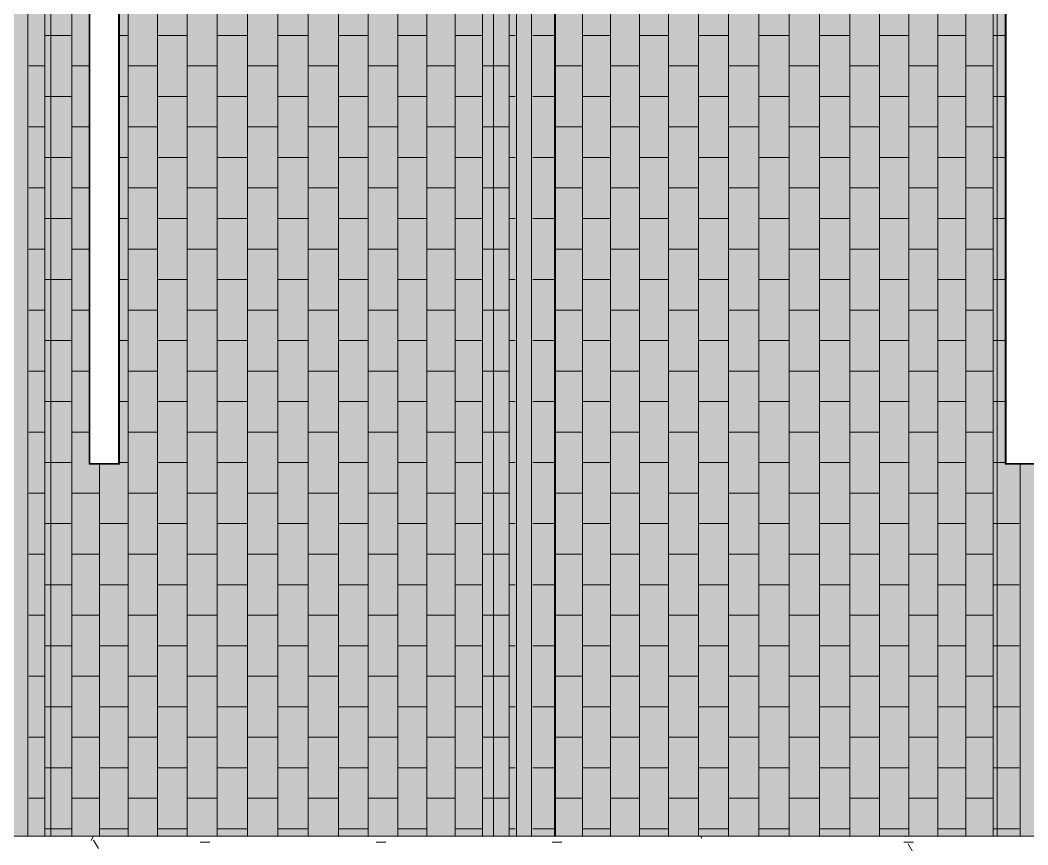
# Model space of a CAD drawing. Header units: inches. Extents: x -956 to 966, y -1111 to 895.
# Drawn here: x -545.8 to -413.8, y 291.5 to 399.6 of the extents above; entities that cross this region are included whole.
import ezdxf

# ---------------------------------------------------------------- set-up
doc = ezdxf.new("R2010")
doc.units = ezdxf.units.IN
doc.header["$MEASUREMENT"] = 0
for name, color, linetype, lineweight in [('A-CLNG', 13, 'Continuous', 13), ('A-CLNG-PATT', 13, 'Continuous', 13), ('E-LITE-EQPM', 33, 'Continuous', 9), ('I-WALL', 2, 'Continuous', 13)]:
    doc.layers.add(name, color=color, linetype=linetype, lineweight=lineweight)
pattern_1 = [(0, (0, 0), (30.72, 7.68), [1.267, -21.773, 1.267, -21.773, -122.88]), (0, (0, 0), (30.72, 7.68), [-46.08, 1.267, -44.813, 1.267, -21.773, -53.76]), (0, (0, 0), (30.72, 7.68), [-115.2, 1.267, -14.093, 1.267, -37.133]), (120, (11.52, 3.84), (-22.011075, 22.7643), [1.267, -21.773, 1.267, -21.773, -122.88]), (120, (11.52, 3.84), (-22.011075, 22.7643), [-46.08, 1.267, -44.813, 1.267, -21.773, -53.76]), (120, (11.52, 3.84), (-22.011075, 22.7643), [-115.2, 1.267, -14.093, 1.267, -37.133]), (240, (15.36, 19.2), (-8.708925, -30.4443), [1.267, -21.773, 1.267, -21.773, -122.88]), (240, (15.36, 19.2), (-8.708925, -30.4443), [-46.08, 1.267, -44.813, 1.267, -21.773, -53.76]), (240, (15.36, 19.2), (-8.708925, -30.4443), [-115.2, 1.267, -14.093, 1.267, -37.133])]

# ---------------------------------------------------------------- blocks, each defined once
blk = doc.blocks.new('FP_1_10-7TH FLOOR TELECOM OVERHEAD ROUTING PLAN')
at = {"layer": 'A-CLNG-PATT', "color": 50}
for p, q in [((-475.71, 506.51), (-475.71, 292.63)), ((-472.15, 506.51), (-472.15, 292.63)), ((-468.47, 506.51), (-468.47, 292.63)), ((-464.71, 506.51), (-464.71, 292.63)), ((-460.87, 506.51), (-460.87, 292.63)), ((-456.96, 506.51), (-456.96, 292.63)), ((-453.02, 506.51), (-453.02, 292.63)), ((-449.05, 506.51), (-449.05, 292.63)), ((-445.07, 506.51), (-445.07, 292.63)), ((-441.1, 506.51), (-441.1, 292.63)), ((-437.15, 506.51), (-437.15, 292.63)), ((-433.24, 506.51), (-433.24, 292.63)), ((-429.39, 506.51), (-429.39, 292.63)), ((-425.62, 506.51), (-425.62, 292.63)), ((-421.93, 506.51), (-421.93, 292.63)), ((-418.35, 506.51), (-418.35, 292.63)), ((-475.82, 397.61), (-478.67, 397.61)), ((-475.71, 397.61), (-475.82, 397.61)), ((-468.47, 397.61), (-472.15, 397.61)), ((-460.87, 397.61), (-464.71, 397.61)), ((-453.02, 397.61), (-456.96, 397.61)), ((-445.07, 397.61), (-449.05, 397.61)), ((-437.15, 397.61), (-441.1, 397.61)), ((-429.39, 397.61), (-433.24, 397.61)), ((-421.93, 397.61), (-425.62, 397.61)), ((-417.82, 397.61), (-418.35, 397.61)), ((-416.8, 397.61), (-417.82, 397.61)), ((-472.15, 393.61), (-475.71, 393.61)), ((-464.71, 393.61), (-468.47, 393.61)), ((-456.96, 393.61), (-460.87, 393.61)), ((-449.05, 393.61), (-453.02, 393.61)), ((-441.1, 393.61), (-445.07, 393.61)), ((-433.24, 393.61), (-437.15, 393.61)), ((-425.62, 393.61), (-429.39, 393.61)), ((-418.35, 393.61), (-421.93, 393.61)), ((-475.82, 389.61), (-478.67, 389.61)), ((-475.71, 389.61), (-475.82, 389.61)), ((-468.47, 389.61), (-472.15, 389.61)), ((-460.87, 389.61), (-464.71, 389.61)), ((-453.02, 389.61), (-456.96, 389.61)), ((-445.07, 389.61), (-449.05, 389.61)), ((-437.15, 389.61), (-441.1, 389.61)), ((-429.39, 389.61), (-433.24, 389.61)), ((-421.93, 389.61), (-425.62, 389.61)), ((-417.82, 389.61), (-418.35, 389.61)), ((-416.8, 389.61), (-417.82, 389.61)), ((-472.15, 385.61), (-475.71, 385.61)), ((-464.71, 385.61), (-468.47, 385.61)), ((-456.96, 385.61), (-460.87, 385.61)), ((-449.05, 385.61), (-453.02, 385.61)), ((-441.1, 385.61), (-445.07, 385.61)), ((-433.24, 385.61), (-437.15, 385.61)), ((-425.62, 385.61), (-429.39, 385.61)), ((-418.35, 385.61), (-421.93, 385.61)), ((-475.82, 381.61), (-478.67, 381.61)), ((-475.71, 381.61), (-475.82, 381.61)), ((-468.47, 381.61), (-472.15, 381.61)), ((-460.87, 381.61), (-464.71, 381.61)), ((-453.02, 381.61), (-456.96, 381.61)), ((-445.07, 381.61), (-449.05, 381.61)), ((-437.15, 381.61), (-441.1, 381.61)), ((-429.39, 381.61), (-433.24, 381.61)), ((-421.93, 381.61), (-425.62, 381.61)), ((-417.82, 381.61), (-418.35, 381.61)), ((-416.8, 381.61), (-417.82, 381.61)), ((-472.15, 377.61), (-475.71, 377.61)), ((-464.71, 377.61), (-468.47, 377.61)), ((-456.96, 377.61), (-460.87, 377.61)), ((-449.05, 377.61), (-453.02, 377.61)), ((-441.1, 377.61), (-445.07, 377.61)), ((-433.24, 377.61), (-437.15, 377.61)), ((-425.62, 377.61), (-429.39, 377.61)), ((-418.35, 377.61), (-421.93, 377.61)), ((-475.82, 373.61), (-478.67, 373.61)), ((-475.71, 373.61), (-475.82, 373.61)), ((-468.47, 373.61), (-472.15, 373.61)), ((-460.87, 373.61), (-464.71, 373.61)), ((-453.02, 373.61), (-456.96, 373.61)), ((-445.07, 373.61), (-449.05, 373.61)), ((-437.15, 373.61), (-441.1, 373.61)), ((-429.39, 373.61), (-433.24, 373.61)), ((-421.93, 373.61), (-425.62, 373.61)), ((-417.82, 373.61), (-418.35, 373.61)), ((-416.8, 373.61), (-417.82, 373.61)), ((-472.15, 369.61), (-475.71, 369.61)), ((-464.71, 369.61), (-468.47, 369.61)), ((-456.96, 369.61), (-460.87, 369.61)), ((-449.05, 369.61), (-453.02, 369.61)), ((-441.1, 369.61), (-445.07, 369.61)), ((-433.24, 369.61), (-437.15, 369.61)), ((-425.62, 369.61), (-429.39, 369.61)), ((-418.35, 369.61), (-421.93, 369.61)), ((-475.82, 365.61), (-478.67, 365.61)), ((-475.71, 365.61), (-475.82, 365.61)), ((-468.47, 365.61), (-472.15, 365.61)), ((-460.87, 365.61), (-464.71, 365.61)), ((-453.02, 365.61), (-456.96, 365.61)), ((-445.07, 365.61), (-449.05, 365.61)), ((-437.15, 365.61), (-441.1, 365.61)), ((-429.39, 365.61), (-433.24, 365.61)), ((-421.93, 365.61), (-425.62, 365.61)), ((-417.82, 365.61), (-418.35, 365.61)), ((-416.8, 365.61), (-417.82, 365.61)), ((-472.15, 361.61), (-475.71, 361.61)), ((-464.71, 361.61), (-468.47, 361.61)), ((-456.96, 361.61), (-460.87, 361.61)), ((-449.05, 361.61), (-453.02, 361.61)), ((-441.1, 361.61), (-445.07, 361.61)), ((-433.24, 361.61), (-437.15, 361.61)), ((-425.62, 361.61), (-429.39, 361.61)), ((-418.35, 361.61), (-421.93, 361.61)), ((-475.82, 357.61), (-478.67, 357.61)), ((-475.71, 357.61), (-475.82, 357.61)), ((-468.47, 357.61), (-472.15, 357.61)), ((-460.87, 357.61), (-464.71, 357.61)), ((-453.02, 357.61), (-456.96, 357.61)), ((-445.07, 357.61), (-449.05, 357.61)), ((-437.15, 357.61), (-441.1, 357.61)), ((-429.39, 357.61), (-433.24, 357.61)), ((-421.93, 357.61), (-425.62, 357.61)), ((-417.82, 357.61), (-418.35, 357.61)), ((-416.8, 357.61), (-417.82, 357.61)), ((-472.15, 353.61), (-475.71, 353.61)), ((-464.71, 353.61), (-468.47, 353.61)), ((-456.96, 353.61), (-460.87, 353.61)), ((-449.05, 353.61), (-453.02, 353.61)), ((-441.1, 353.61), (-445.07, 353.61)), ((-433.24, 353.61), (-437.15, 353.61)), ((-425.62, 353.61), (-429.39, 353.61)), ((-418.35, 353.61), (-421.93, 353.61)), ((-475.82, 349.61), (-478.67, 349.61)), ((-475.71, 349.61), (-475.82, 349.61)), ((-468.47, 349.61), (-472.15, 349.61)), ((-460.87, 349.61), (-464.71, 349.61)), ((-453.02, 349.61), (-456.96, 349.61)), ((-445.07, 349.61), (-449.05, 349.61)), ((-437.15, 349.61), (-441.1, 349.61)), ((-429.39, 349.61), (-433.24, 349.61)), ((-421.93, 349.61), (-425.62, 349.61)), ((-417.82, 349.61), (-418.35, 349.61)), ((-416.8, 349.61), (-417.82, 349.61)), ((-472.15, 345.61), (-475.71, 345.61)), ((-464.71, 345.61), (-468.47, 345.61)), ((-456.96, 345.61), (-460.87, 345.61)), ((-449.05, 345.61), (-453.02, 345.61)), ((-441.1, 345.61), (-445.07, 345.61)), ((-433.24, 345.61), (-437.15, 345.61)), ((-425.62, 345.61), (-429.39, 345.61)), ((-418.35, 345.61), (-421.93, 345.61)), ((-475.82, 341.61), (-478.67, 341.61)), ((-475.71, 341.61), (-475.82, 341.61)), ((-468.47, 341.61), (-472.15, 341.61)), ((-460.87, 341.61), (-464.71, 341.61)), ((-453.02, 341.61), (-456.96, 341.61)), ((-445.07, 341.61), (-449.05, 341.61)), ((-437.15, 341.61), (-441.1, 341.61)), ((-429.39, 341.61), (-433.24, 341.61)), ((-421.93, 341.61), (-425.62, 341.61)), ((-417.82, 341.61), (-418.35, 341.61)), ((-416.8, 341.61), (-417.82, 341.61)), ((-472.15, 337.61), (-475.71, 337.61)), ((-464.71, 337.61), (-468.47, 337.61)), ((-456.96, 337.61), (-460.87, 337.61)), ((-449.05, 337.61), (-453.02, 337.61)), ((-441.1, 337.61), (-445.07, 337.61)), ((-433.24, 337.61), (-437.15, 337.61)), ((-425.62, 337.61), (-429.39, 337.61)), ((-418.35, 337.61), (-421.93, 337.61)), ((-475.82, 333.61), (-478.67, 333.61)), ((-475.71, 333.61), (-475.82, 333.61)), ((-468.47, 333.61), (-472.15, 333.61)), ((-460.87, 333.61), (-464.71, 333.61)), ((-453.02, 333.61), (-456.96, 333.61)), ((-445.07, 333.61), (-449.05, 333.61)), ((-437.15, 333.61), (-441.1, 333.61)), ((-429.39, 333.61), (-433.24, 333.61)), ((-421.93, 333.61), (-425.62, 333.61)), ((-417.82, 333.61), (-418.35, 333.61)), ((-414.97, 333.61), (-417.82, 333.61)), ((-472.15, 329.61), (-475.71, 329.61)), ((-464.71, 329.61), (-468.47, 329.61)), ((-456.96, 329.61), (-460.87, 329.61)), ((-449.05, 329.61), (-453.02, 329.61)), ((-441.1, 329.61), (-445.07, 329.61)), ((-433.24, 329.61), (-437.15, 329.61)), ((-425.62, 329.61), (-429.39, 329.61)), ((-418.35, 329.61), (-421.93, 329.61)), ((-475.82, 325.61), (-478.67, 325.61)), ((-475.71, 325.61), (-475.82, 325.61)), ((-468.47, 325.61), (-472.15, 325.61)), ((-460.87, 325.61), (-464.71, 325.61)), ((-453.02, 325.61), (-456.96, 325.61)), ((-445.07, 325.61), (-449.05, 325.61)), ((-437.15, 325.61), (-441.1, 325.61)), ((-429.39, 325.61), (-433.24, 325.61)), ((-421.93, 325.61), (-425.62, 325.61)), ((-417.82, 325.61), (-418.35, 325.61)), ((-414.97, 325.61), (-417.82, 325.61)), ((-472.15, 321.61), (-475.71, 321.61)), ((-464.71, 321.61), (-468.47, 321.61)), ((-456.96, 321.61), (-460.87, 321.61)), ((-449.05, 321.61), (-453.02, 321.61)), ((-441.1, 321.61), (-445.07, 321.61)), ((-433.24, 321.61), (-437.15, 321.61)), ((-425.62, 321.61), (-429.39, 321.61)), ((-418.35, 321.61), (-421.93, 321.61)), ((-475.82, 317.61), (-478.67, 317.61)), ((-475.71, 317.61), (-475.82, 317.61)), ((-468.47, 317.61), (-472.15, 317.61)), ((-460.87, 317.61), (-464.71, 317.61)), ((-453.02, 317.61), (-456.96, 317.61)), ((-445.07, 317.61), (-449.05, 317.61)), ((-437.15, 317.61), (-441.1, 317.61)), ((-429.39, 317.61), (-433.24, 317.61)), ((-421.93, 317.61), (-425.62, 317.61)), ((-417.82, 317.61), (-418.35, 317.61)), ((-414.97, 317.61), (-417.82, 317.61)), ((-472.15, 313.61), (-475.71, 313.61)), ((-464.71, 313.61), (-468.47, 313.61)), ((-456.96, 313.61), (-460.87, 313.61)), ((-449.05, 313.61), (-453.02, 313.61)), ((-441.1, 313.61), (-445.07, 313.61)), ((-433.24, 313.61), (-437.15, 313.61)), ((-425.62, 313.61), (-429.39, 313.61)), ((-418.35, 313.61), (-421.93, 313.61)), ((-475.82, 309.61), (-478.67, 309.61)), ((-475.71, 309.61), (-475.82, 309.61)), ((-468.47, 309.61), (-472.15, 309.61)), ((-460.87, 309.61), (-464.71, 309.61)), ((-453.02, 309.61), (-456.96, 309.61)), ((-445.07, 309.61), (-449.05, 309.61)), ((-437.15, 309.61), (-441.1, 309.61)), ((-429.39, 309.61), (-433.24, 309.61)), ((-421.93, 309.61), (-425.62, 309.61)), ((-417.82, 309.61), (-418.35, 309.61)), ((-414.97, 309.61), (-417.82, 309.61)), ((-472.15, 305.61), (-475.71, 305.61)), ((-464.71, 305.61), (-468.47, 305.61)), ((-456.96, 305.61), (-460.87, 305.61)), ((-449.05, 305.61), (-453.02, 305.61)), ((-441.1, 305.61), (-445.07, 305.61)), ((-433.24, 305.61), (-437.15, 305.61)), ((-425.62, 305.61), (-429.39, 305.61)), ((-418.35, 305.61), (-421.93, 305.61)), ((-475.82, 301.61), (-478.67, 301.61)), ((-475.71, 301.61), (-475.82, 301.61)), ((-468.47, 301.61), (-472.15, 301.61)), ((-460.87, 301.61), (-464.71, 301.61)), ((-453.02, 301.61), (-456.96, 301.61)), ((-445.07, 301.61), (-449.05, 301.61)), ((-437.15, 301.61), (-441.1, 301.61)), ((-429.39, 301.61), (-433.24, 301.61)), ((-421.93, 301.61), (-425.62, 301.61)), ((-417.82, 301.61), (-418.35, 301.61)), ((-414.97, 301.61), (-417.82, 301.61)), ((-472.15, 297.61), (-475.71, 297.61)), ((-464.71, 297.61), (-468.47, 297.61)), ((-456.96, 297.61), (-460.87, 297.61)), ((-449.05, 297.61), (-453.02, 297.61)), ((-441.1, 297.61), (-445.07, 297.61)), ((-433.24, 297.61), (-437.15, 297.61)), ((-425.62, 297.61), (-429.39, 297.61)), ((-418.35, 297.61), (-421.93, 297.61)), ((-475.82, 293.61), (-478.67, 293.61)), ((-475.71, 293.61), (-475.82, 293.61)), ((-468.47, 293.61), (-472.15, 293.61)), ((-460.87, 293.61), (-464.71, 293.61)), ((-453.02, 293.61), (-456.96, 293.61)), ((-445.07, 293.61), (-449.05, 293.61)), ((-437.15, 293.61), (-441.1, 293.61)), ((-429.39, 293.61), (-433.24, 293.61)), ((-421.93, 293.61), (-425.62, 293.61)), ((-417.82, 293.61), (-418.35, 293.61)), ((-414.97, 293.61), (-417.82, 293.61))]:
    blk.add_line(p, q, dxfattribs=at)
blk = doc.blocks.new('FP_1_11-7TH FLOOR TELECOM OVERHEAD ROUTING PLAN')
at = {"layer": 'A-CLNG-PATT', "color": 50}
for p, q in [((-542.59, 506.51), (-542.59, 292.63)), ((-539.06, 506.51), (-539.06, 292.63)), ((-531.66, 506.51), (-531.66, 292.63)), ((-527.84, 506.51), (-527.84, 292.63)), ((-523.95, 506.51), (-523.95, 292.63)), ((-520.02, 506.51), (-520.02, 292.63)), ((-516.05, 506.51), (-516.05, 292.63)), ((-512.07, 506.51), (-512.07, 292.63)), ((-508.09, 506.51), (-508.09, 292.63)), ((-504.14, 506.51), (-504.14, 292.63)), ((-500.22, 506.51), (-500.22, 292.63)), ((-496.35, 506.51), (-496.35, 292.63)), ((-492.56, 506.51), (-492.56, 292.63)), ((-488.85, 506.51), (-488.85, 292.63)), ((-485.24, 506.51), (-485.24, 292.63)), ((-481.75, 506.51), (-481.75, 292.63)), ((-541.82, 397.61), (-542.59, 397.61)), ((-539.06, 397.61), (-541.82, 397.61)), ((-531.66, 397.61), (-532.8, 397.61)), ((-523.95, 397.61), (-527.84, 397.61)), ((-516.05, 397.61), (-520.02, 397.61)), ((-508.09, 397.61), (-512.07, 397.61)), ((-500.22, 397.61), (-504.14, 397.61)), ((-492.56, 397.61), (-496.35, 397.61)), ((-485.24, 397.61), (-488.85, 397.61)), ((-480.97, 397.61), (-481.75, 397.61)), ((-542.59, 393.61), (-544.67, 393.61)), ((-536.8, 393.61), (-539.06, 393.61)), ((-527.84, 393.61), (-531.66, 393.61)), ((-520.02, 393.61), (-523.95, 393.61)), ((-512.07, 393.61), (-516.05, 393.61)), ((-504.14, 393.61), (-508.09, 393.61)), ((-496.35, 393.61), (-500.22, 393.61)), ((-488.85, 393.61), (-492.56, 393.61)), ((-483.82, 393.61), (-485.24, 393.61)), ((-481.75, 393.61), (-483.82, 393.61)), ((-541.82, 389.61), (-542.59, 389.61)), ((-539.06, 389.61), (-541.82, 389.61)), ((-531.66, 389.61), (-532.8, 389.61)), ((-523.95, 389.61), (-527.84, 389.61)), ((-516.05, 389.61), (-520.02, 389.61)), ((-508.09, 389.61), (-512.07, 389.61)), ((-500.22, 389.61), (-504.14, 389.61)), ((-492.56, 389.61), (-496.35, 389.61)), ((-485.24, 389.61), (-488.85, 389.61)), ((-480.97, 389.61), (-481.75, 389.61)), ((-542.59, 385.61), (-544.67, 385.61)), ((-536.8, 385.61), (-539.06, 385.61)), ((-527.84, 385.61), (-531.66, 385.61)), ((-520.02, 385.61), (-523.95, 385.61)), ((-512.07, 385.61), (-516.05, 385.61)), ((-504.14, 385.61), (-508.09, 385.61)), ((-496.35, 385.61), (-500.22, 385.61)), ((-488.85, 385.61), (-492.56, 385.61)), ((-483.82, 385.61), (-485.24, 385.61)), ((-481.75, 385.61), (-483.82, 385.61)), ((-541.82, 381.61), (-542.59, 381.61)), ((-539.06, 381.61), (-541.82, 381.61)), ((-531.66, 381.61), (-532.8, 381.61)), ((-523.95, 381.61), (-527.84, 381.61)), ((-516.05, 381.61), (-520.02, 381.61)), ((-508.09, 381.61), (-512.07, 381.61)), ((-500.22, 381.61), (-504.14, 381.61)), ((-492.56, 381.61), (-496.35, 381.61)), ((-485.24, 381.61), (-488.85, 381.61)), ((-480.97, 381.61), (-481.75, 381.61)), ((-542.59, 377.61), (-544.67, 377.61)), ((-536.8, 377.61), (-539.06, 377.61)), ((-527.84, 377.61), (-531.66, 377.61)), ((-520.02, 377.61), (-523.95, 377.61)), ((-512.07, 377.61), (-516.05, 377.61)), ((-504.14, 377.61), (-508.09, 377.61)), ((-496.35, 377.61), (-500.22, 377.61)), ((-488.85, 377.61), (-492.56, 377.61)), ((-483.82, 377.61), (-485.24, 377.61)), ((-481.75, 377.61), (-483.82, 377.61)), ((-541.82, 373.61), (-542.59, 373.61)), ((-539.06, 373.61), (-541.82, 373.61)), ((-531.66, 373.61), (-532.8, 373.61)), ((-523.95, 373.61), (-527.84, 373.61)), ((-516.05, 373.61), (-520.02, 373.61)), ((-508.09, 373.61), (-512.07, 373.61)), ((-500.22, 373.61), (-504.14, 373.61)), ((-492.56, 373.61), (-496.35, 373.61)), ((-485.24, 373.61), (-488.85, 373.61)), ((-480.97, 373.61), (-481.75, 373.61)), ((-542.59, 369.61), (-544.67, 369.61)), ((-536.8, 369.61), (-539.06, 369.61)), ((-527.84, 369.61), (-531.66, 369.61)), ((-520.02, 369.61), (-523.95, 369.61)), ((-512.07, 369.61), (-516.05, 369.61)), ((-504.14, 369.61), (-508.09, 369.61)), ((-496.35, 369.61), (-500.22, 369.61)), ((-488.85, 369.61), (-492.56, 369.61)), ((-483.82, 369.61), (-485.24, 369.61)), ((-481.75, 369.61), (-483.82, 369.61)), ((-541.82, 365.61), (-542.59, 365.61)), ((-539.06, 365.61), (-541.82, 365.61)), ((-531.66, 365.61), (-532.8, 365.61)), ((-523.95, 365.61), (-527.84, 365.61)), ((-516.05, 365.61), (-520.02, 365.61)), ((-508.09, 365.61), (-512.07, 365.61)), ((-500.22, 365.61), (-504.14, 365.61)), ((-492.56, 365.61), (-496.35, 365.61)), ((-485.24, 365.61), (-488.85, 365.61)), ((-480.97, 365.61), (-481.75, 365.61)), ((-542.59, 361.61), (-544.67, 361.61)), ((-536.8, 361.61), (-539.06, 361.61)), ((-527.84, 361.61), (-531.66, 361.61)), ((-520.02, 361.61), (-523.95, 361.61)), ((-512.07, 361.61), (-516.05, 361.61)), ((-504.14, 361.61), (-508.09, 361.61)), ((-496.35, 361.61), (-500.22, 361.61)), ((-488.85, 361.61), (-492.56, 361.61)), ((-483.82, 361.61), (-485.24, 361.61)), ((-481.75, 361.61), (-483.82, 361.61)), ((-541.82, 357.61), (-542.59, 357.61)), ((-539.06, 357.61), (-541.82, 357.61)), ((-531.66, 357.61), (-532.8, 357.61)), ((-523.95, 357.61), (-527.84, 357.61)), ((-516.05, 357.61), (-520.02, 357.61)), ((-508.09, 357.61), (-512.07, 357.61)), ((-500.22, 357.61), (-504.14, 357.61)), ((-492.56, 357.61), (-496.35, 357.61)), ((-485.24, 357.61), (-488.85, 357.61)), ((-480.97, 357.61), (-481.75, 357.61)), ((-542.59, 353.61), (-544.67, 353.61)), ((-536.8, 353.61), (-539.06, 353.61)), ((-527.84, 353.61), (-531.66, 353.61)), ((-520.02, 353.61), (-523.95, 353.61)), ((-512.07, 353.61), (-516.05, 353.61)), ((-504.14, 353.61), (-508.09, 353.61)), ((-496.35, 353.61), (-500.22, 353.61)), ((-488.85, 353.61), (-492.56, 353.61)), ((-483.82, 353.61), (-485.24, 353.61)), ((-481.75, 353.61), (-483.82, 353.61)), ((-541.82, 349.61), (-542.59, 349.61)), ((-539.06, 349.61), (-541.82, 349.61)), ((-531.66, 349.61), (-532.8, 349.61)), ((-523.95, 349.61), (-527.84, 349.61)), ((-516.05, 349.61), (-520.02, 349.61)), ((-508.09, 349.61), (-512.07, 349.61)), ((-500.22, 349.61), (-504.14, 349.61)), ((-492.56, 349.61), (-496.35, 349.61)), ((-485.24, 349.61), (-488.85, 349.61)), ((-480.97, 349.61), (-481.75, 349.61)), ((-542.59, 345.61), (-544.67, 345.61)), ((-536.8, 345.61), (-539.06, 345.61)), ((-527.84, 345.61), (-531.66, 345.61)), ((-520.02, 345.61), (-523.95, 345.61)), ((-512.07, 345.61), (-516.05, 345.61)), ((-504.14, 345.61), (-508.09, 345.61)), ((-496.35, 345.61), (-500.22, 345.61)), ((-488.85, 345.61), (-492.56, 345.61)), ((-483.82, 345.61), (-485.24, 345.61)), ((-481.75, 345.61), (-483.82, 345.61)), ((-541.82, 341.61), (-542.59, 341.61)), ((-539.06, 341.61), (-541.82, 341.61)), ((-535.41, 341.39), (-535.41, 292.63)), ((-531.66, 341.61), (-532.8, 341.61)), ((-523.95, 341.61), (-527.84, 341.61)), ((-516.05, 341.61), (-520.02, 341.61)), ((-508.09, 341.61), (-512.07, 341.61)), ((-500.22, 341.61), (-504.14, 341.61)), ((-492.56, 341.61), (-496.35, 341.61)), ((-485.24, 341.61), (-488.85, 341.61)), ((-480.97, 341.61), (-481.75, 341.61)), ((-542.59, 337.61), (-544.67, 337.61)), ((-535.41, 337.61), (-539.06, 337.61)), ((-527.84, 337.61), (-531.66, 337.61)), ((-520.02, 337.61), (-523.95, 337.61)), ((-512.07, 337.61), (-516.05, 337.61)), ((-504.14, 337.61), (-508.09, 337.61)), ((-496.35, 337.61), (-500.22, 337.61)), ((-488.85, 337.61), (-492.56, 337.61)), ((-483.82, 337.61), (-485.24, 337.61)), ((-481.75, 337.61), (-483.82, 337.61)), ((-541.82, 333.61), (-542.59, 333.61)), ((-539.06, 333.61), (-541.82, 333.61)), ((-531.66, 333.61), (-535.41, 333.61)), ((-523.95, 333.61), (-527.84, 333.61)), ((-516.05, 333.61), (-520.02, 333.61)), ((-508.09, 333.61), (-512.07, 333.61)), ((-500.22, 333.61), (-504.14, 333.61)), ((-492.56, 333.61), (-496.35, 333.61)), ((-485.24, 333.61), (-488.85, 333.61)), ((-480.97, 333.61), (-481.75, 333.61)), ((-542.59, 329.61), (-544.67, 329.61)), ((-535.41, 329.61), (-539.06, 329.61)), ((-527.84, 329.61), (-531.66, 329.61)), ((-520.02, 329.61), (-523.95, 329.61)), ((-512.07, 329.61), (-516.05, 329.61)), ((-504.14, 329.61), (-508.09, 329.61)), ((-496.35, 329.61), (-500.22, 329.61)), ((-488.85, 329.61), (-492.56, 329.61)), ((-483.82, 329.61), (-485.24, 329.61)), ((-481.75, 329.61), (-483.82, 329.61)), ((-541.82, 325.61), (-542.59, 325.61)), ((-539.06, 325.61), (-541.82, 325.61)), ((-531.66, 325.61), (-535.41, 325.61)), ((-523.95, 325.61), (-527.84, 325.61)), ((-516.05, 325.61), (-520.02, 325.61)), ((-508.09, 325.61), (-512.07, 325.61)), ((-500.22, 325.61), (-504.14, 325.61)), ((-492.56, 325.61), (-496.35, 325.61)), ((-485.24, 325.61), (-488.85, 325.61)), ((-480.97, 325.61), (-481.75, 325.61)), ((-542.59, 321.61), (-544.67, 321.61)), ((-535.41, 321.61), (-539.06, 321.61)), ((-527.84, 321.61), (-531.66, 321.61)), ((-520.02, 321.61), (-523.95, 321.61)), ((-512.07, 321.61), (-516.05, 321.61)), ((-504.14, 321.61), (-508.09, 321.61)), ((-496.35, 321.61), (-500.22, 321.61)), ((-488.85, 321.61), (-492.56, 321.61)), ((-483.82, 321.61), (-485.24, 321.61)), ((-481.75, 321.61), (-483.82, 321.61)), ((-541.82, 317.61), (-542.59, 317.61)), ((-539.06, 317.61), (-541.82, 317.61)), ((-531.66, 317.61), (-535.41, 317.61)), ((-523.95, 317.61), (-527.84, 317.61)), ((-516.05, 317.61), (-520.02, 317.61)), ((-508.09, 317.61), (-512.07, 317.61)), ((-500.22, 317.61), (-504.14, 317.61)), ((-492.56, 317.61), (-496.35, 317.61)), ((-485.24, 317.61), (-488.85, 317.61)), ((-480.97, 317.61), (-481.75, 317.61)), ((-542.59, 313.61), (-544.67, 313.61)), ((-535.41, 313.61), (-539.06, 313.61)), ((-527.84, 313.61), (-531.66, 313.61)), ((-520.02, 313.61), (-523.95, 313.61)), ((-512.07, 313.61), (-516.05, 313.61)), ((-504.14, 313.61), (-508.09, 313.61)), ((-496.35, 313.61), (-500.22, 313.61)), ((-488.85, 313.61), (-492.56, 313.61)), ((-483.82, 313.61), (-485.24, 313.61)), ((-481.75, 313.61), (-483.82, 313.61)), ((-541.82, 309.61), (-542.59, 309.61)), ((-539.06, 309.61), (-541.82, 309.61)), ((-531.66, 309.61), (-535.41, 309.61)), ((-523.95, 309.61), (-527.84, 309.61)), ((-516.05, 309.61), (-520.02, 309.61)), ((-508.09, 309.61), (-512.07, 309.61)), ((-500.22, 309.61), (-504.14, 309.61)), ((-492.56, 309.61), (-496.35, 309.61)), ((-485.24, 309.61), (-488.85, 309.61)), ((-480.97, 309.61), (-481.75, 309.61)), ((-542.59, 305.61), (-544.67, 305.61)), ((-535.41, 305.61), (-539.06, 305.61)), ((-527.84, 305.61), (-531.66, 305.61)), ((-520.02, 305.61), (-523.95, 305.61)), ((-512.07, 305.61), (-516.05, 305.61)), ((-504.14, 305.61), (-508.09, 305.61)), ((-496.35, 305.61), (-500.22, 305.61)), ((-488.85, 305.61), (-492.56, 305.61)), ((-483.82, 305.61), (-485.24, 305.61)), ((-481.75, 305.61), (-483.82, 305.61)), ((-541.82, 301.61), (-542.59, 301.61)), ((-539.06, 301.61), (-541.82, 301.61)), ((-531.66, 301.61), (-535.41, 301.61)), ((-523.95, 301.61), (-527.84, 301.61)), ((-516.05, 301.61), (-520.02, 301.61)), ((-508.09, 301.61), (-512.07, 301.61)), ((-500.22, 301.61), (-504.14, 301.61)), ((-492.56, 301.61), (-496.35, 301.61)), ((-485.24, 301.61), (-488.85, 301.61)), ((-480.97, 301.61), (-481.75, 301.61)), ((-542.59, 297.61), (-544.67, 297.61)), ((-535.41, 297.61), (-539.06, 297.61)), ((-527.84, 297.61), (-531.66, 297.61)), ((-520.02, 297.61), (-523.95, 297.61)), ((-512.07, 297.61), (-516.05, 297.61)), ((-504.14, 297.61), (-508.09, 297.61)), ((-496.35, 297.61), (-500.22, 297.61)), ((-488.85, 297.61), (-492.56, 297.61)), ((-483.82, 297.61), (-485.24, 297.61)), ((-481.75, 297.61), (-483.82, 297.61)), ((-541.82, 293.61), (-542.59, 293.61)), ((-539.06, 293.61), (-541.82, 293.61)), ((-531.66, 293.61), (-535.41, 293.61)), ((-523.95, 293.61), (-527.84, 293.61)), ((-516.05, 293.61), (-520.02, 293.61)), ((-508.09, 293.61), (-512.07, 293.61)), ((-500.22, 293.61), (-504.14, 293.61)), ((-492.56, 293.61), (-496.35, 293.61)), ((-485.24, 293.61), (-488.85, 293.61)), ((-480.97, 293.61), (-481.75, 293.61))]:
    blk.add_line(p, q, dxfattribs=at)
blk = doc.blocks.new('7th Floor Vault - 7th Floor Vault-2429340-7TH FLOOR TELECOM OVERHEAD ROUTING PLAN')
at = {"layer": 'A-CLNG', "color": 10, "lineweight": 9}
for p, q in [((-544.82, 292.63), (-544.82, 506.51)), ((-541.82, 292.63), (-541.82, 506.51)), ((-541.82, 292.63), (-541.82, 506.51)), ((-483.82, 292.63), (-483.82, 506.51)), ((-483.82, 292.63), (-483.82, 506.51)), ((-480.82, 292.63), (-480.82, 506.51)), ((-478.82, 292.63), (-478.82, 506.51)), ((-475.82, 292.63), (-475.82, 506.51)), ((-475.82, 292.63), (-475.82, 506.51)), ((-417.82, 292.63), (-417.82, 506.51)), ((-417.82, 292.63), (-417.82, 506.51)), ((-414.82, 292.63), (-414.82, 341.39))]:
    blk.add_line(p, q, dxfattribs=at)
for name in ['FP_1_11-7TH FLOOR TELECOM OVERHEAD ROUTING PLAN', 'FP_1_10-7TH FLOOR TELECOM OVERHEAD ROUTING PLAN']:
    blk.add_blockref(name, (0, 0), dxfattribs=at)
blk = doc.blocks.new('Lighting - Pendant-Finelite-HP4-D - HP-4 D-8_-SO-3000K-120-FA-SC-3361575-7TH FLOOR TELECOM OVERHEAD ROUTING PLAN')
at = {"layer": 'E-LITE-EQPM', "color": 9}
for p, q in [((48, 2), (-48, 2)), ((-48, 2), (-48, -2)), ((47.875, 1.875), (-47.875, 1.875)), ((-47.875, 1.875), (-47.875, -1.875)), ((-47.875, 1.875), (47.875, 1.875)), ((-47.875, -1.875), (-47.875, 1.875)), ((47.875, -1.875), (47.875, 1.875)), ((47.875, 1.875), (47.875, -1.875)), ((48, -2), (48, 2)), ((-48, -2), (48, -2)), ((-47.875, -1.875), (47.875, -1.875)), ((47.875, -1.875), (-47.875, -1.875))]:
    blk.add_line(p, q, dxfattribs=at)

msp = doc.modelspace()

# ---------------------------------------------------------------- hatches: boundary and pattern name
at = {"layer": 'A-CLNG-PATT'}
h = msp.add_hatch(dxfattribs=at)
h.set_pattern_fill('FP1_12', color=253, style=0, pattern_type=2)
h.set_pattern_definition(pattern_1)
h.paths.add_polyline_path([(-294.34, -537.62), (-227.98, -537.62), (-227.98, -527.62), (-219.98, -527.62), (-219.98, -509.12), (-210.98, -509.12), (-210.98, -364.18), (-211.98, -364.18), (-211.98, -243.37), (-299.98, -243.37), (-299.98, -537.62)], flags=0)
h.paths.add_polyline_path([(-606.23, -537.62), (-602.07, -537.62), (-602.07, -532.87), (-606.23, -532.87), (-606.23, -535.37)], flags=0)
h.paths.add_polyline_path([(-561.64, -537.62), (-356.48, -537.62), (-356.48, -525.62), (-323.98, -525.62), (-323.98, -537.62), (-305.35, -537.62), (-305.35, -525.37), (-321.35, -525.37), (-321.35, -427.37), (-305.35, -427.37), (-305.35, -243.37), (-386.84, -243.37), (-386.84, -318.61), (-390.84, -318.61), (-390.84, -243.37), (-496.9, -243.37), (-496.9, -318.61), (-500.9, -318.61), (-500.9, -243.37), (-562.04, -243.37), (-562.04, -427.37), (-500.9, -427.37), (-500.9, -402.61), (-496.9, -402.61), (-496.9, -427.37), (-390.84, -427.37), (-390.84, -402.61), (-386.84, -402.61), (-386.84, -427.37), (-370.04, -427.37), (-370.04, -525.37), (-578.04, -525.37), (-578.04, -243.37), (-578.35, -243.37), (-578.35, -528.62), (-563.48, -528.62), (-563.48, -537.62)], flags=0)
h.paths.add_polyline_path([(-567.73, -537.62), (-567.73, -532.87), (-578.07, -532.87), (-578.07, -537.62), (-572.48, -537.62)], flags=0)
h.paths.add_polyline_path([(-352.23, -537.62), (-349.48, -537.62), (-349.48, -529.87), (-352.23, -529.87), (-352.23, -536.61)], flags=0)
h.paths.add_polyline_path([(-680.44, -535.37), (-610.48, -535.37), (-610.48, -528.62), (-583.23, -528.62), (-583.23, -526.62), (-662.91, -526.62), (-662.91, -498.61), (-665.8, -498.61), (-665.8, -402.61), (-661.8, -402.61), (-661.8, -428.62), (-583.23, -428.62), (-583.23, -422.62), (-598.91, -422.62), (-598.91, -386.62), (-662.91, -386.62), (-662.91, -318.61), (-665.8, -318.61), (-665.8, -243.37), (-666.35, -243.37), (-666.35, -246.62), (-730.35, -246.62), (-730.35, -243.37), (-762.35, -243.37), (-762.35, -246.62), (-771.86, -246.62), (-771.86, -288.62), (-694.91, -288.62), (-694.91, -386.62), (-790.91, -386.62), (-790.91, -288.62), (-775.86, -288.62), (-775.86, -246.62), (-842.35, -246.62), (-842.35, -243.37), (-853.35, -243.37), (-853.35, -535.37), (-710.14, -535.37)], flags=0)
h.paths.add_polyline_path([(-834.85, -526.62), (-850.85, -526.62), (-850.85, -428.62), (-706.85, -428.62), (-706.85, -526.62), (-828.94, -526.62)], flags=0)
h.paths.add_polyline_path([(-255.48, -481.68), (-256.53, -481.54), (-257.51, -481.14), (-258.35, -480.49), (-259, -479.65), (-259.4, -478.67), (-259.54, -477.62), (-259.4, -476.57), (-259, -475.59), (-258.35, -474.75), (-257.51, -474.1), (-256.53, -473.7), (-255.48, -473.56), (-254.43, -473.7), (-253.45, -474.1), (-252.6, -474.75), (-251.96, -475.59), (-251.55, -476.57), (-251.41, -477.62), (-251.55, -478.67), (-251.96, -479.65), (-252.6, -480.49), (-253.45, -481.14), (-254.43, -481.54)], flags=0)
h.paths.add_polyline_path([(-255.48, -421.68), (-256.53, -421.54), (-257.51, -421.14), (-258.35, -420.49), (-259, -419.65), (-259.4, -418.67), (-259.54, -417.62), (-259.4, -416.57), (-259, -415.59), (-258.35, -414.75), (-257.51, -414.1), (-256.53, -413.7), (-255.48, -413.56), (-254.43, -413.7), (-253.45, -414.1), (-252.6, -414.75), (-251.96, -415.59), (-251.55, -416.57), (-251.41, -417.62), (-251.55, -418.67), (-251.96, -419.65), (-252.6, -420.49), (-253.45, -421.14), (-254.43, -421.54)], flags=0)
h.paths.add_polyline_path([(-255.48, -361.68), (-256.53, -361.54), (-257.51, -361.14), (-258.35, -360.49), (-259, -359.65), (-259.4, -358.67), (-259.54, -357.62), (-259.4, -356.57), (-259, -355.59), (-258.35, -354.75), (-257.51, -354.1), (-256.53, -353.7), (-255.48, -353.56), (-254.43, -353.7), (-253.45, -354.1), (-252.6, -354.75), (-251.96, -355.59), (-251.55, -356.57), (-251.41, -357.62), (-251.55, -358.67), (-251.96, -359.65), (-252.6, -360.49), (-253.45, -361.14), (-254.43, -361.54)], flags=0)
h.paths.add_polyline_path([(-255.48, -301.68), (-256.53, -301.54), (-257.51, -301.14), (-258.35, -300.49), (-259, -299.65), (-259.4, -298.67), (-259.54, -297.62), (-259.4, -296.57), (-259, -295.59), (-258.35, -294.75), (-257.51, -294.1), (-256.53, -293.7), (-255.48, -293.56), (-254.43, -293.7), (-253.45, -294.1), (-252.6, -294.75), (-251.96, -295.59), (-251.55, -296.57), (-251.41, -297.62), (-251.55, -298.67), (-251.96, -299.65), (-252.6, -300.49), (-253.45, -301.14), (-254.43, -301.54)], flags=0)
h.paths.add_polyline_path([(-661.8, -288.62), (-598.91, -288.62), (-598.91, -252.62), (-583.23, -252.62), (-583.23, -243.37), (-661.8, -243.37), (-661.8, -282.19)], flags=0)
h.paths.add_polyline_path([(-258.35, -241.12), (-257.53, -241.12), (-258.35, -240.49), (-259, -239.65), (-259.4, -238.67), (-259.54, -237.62), (-259.4, -236.57), (-259, -235.59), (-258.35, -234.75), (-257.51, -234.1), (-256.53, -233.7), (-255.48, -233.56), (-254.43, -233.7), (-253.45, -234.1), (-252.6, -234.75), (-251.96, -235.59), (-251.55, -236.57), (-251.41, -237.62), (-251.55, -238.67), (-251.96, -239.65), (-252.6, -240.49), (-253.42, -241.12), (-211.98, -241.12), (-211.98, -209.62), (-299.98, -209.62), (-299.98, -241.12), (-259, -241.12)], flags=0)
h.paths.add_polyline_path([(-578.35, -241.12), (-578.04, -241.12), (-578.04, -231.37), (-562.04, -231.37), (-562.04, -241.12), (-500.9, -241.12), (-500.9, -222.61), (-496.9, -222.61), (-496.9, -241.12), (-390.84, -241.12), (-390.84, -222.61), (-386.84, -222.61), (-386.84, -241.12), (-305.35, -241.12), (-305.35, -209.62), (-363.1, -209.62), (-363.1, -212.62), (-337.6, -212.62), (-337.6, -238.12), (-363.1, -238.12), (-363.1, -213.62), (-559.1, -213.62), (-559.1, -209.62), (-578.35, -209.62), (-578.35, -235.91)], flags=0)
h.paths.add_polyline_path([(-621.04, -241.12), (-583.23, -241.12), (-583.23, -209.62), (-666.35, -209.62), (-666.35, -241.12), (-665.8, -241.12), (-665.8, -222.61), (-661.8, -222.61), (-661.8, -241.12), (-650.74, -241.12)], flags=0)
h.paths.add_polyline_path([(-842.35, -241.12), (-842.35, -209.62), (-853.35, -209.62), (-853.35, -241.12)], flags=0)
h.paths.add_polyline_path([(-762.35, -241.12), (-730.35, -241.12), (-730.35, -209.62), (-762.35, -209.62), (-762.35, -222.78)], flags=0)
h.paths.add_polyline_path([(-578.35, -207.37), (-559.1, -207.37), (-559.1, -197.62), (-578.35, -197.62), (-578.35, -202.98)], flags=0)
h.paths.add_polyline_path([(-363.1, -207.37), (-305.35, -207.37), (-305.35, -197.62), (-363.1, -197.62), (-363.1, -202.98)], flags=0)
h.paths.add_polyline_path([(-294.34, -207.37), (-211.98, -207.37), (-211.98, -186.24), (-210.98, -186.24), (-210.98, -48.37), (45.27, -48.37), (45.27, -53.62), (99.27, -53.62), (99.27, -48.37), (317.04, -48.37), (317.04, 11.88), (228.2, 11.88), (228.2, 5.39), (224.2, 5.39), (224.2, 11.88), (-11.8, 11.88), (-11.8, 5.39), (-15.8, 5.39), (-15.8, 11.88), (-363.1, 11.88), (-363.1, 37.38), (-340.48, 37.38), (-340.48, 40.38), (-412.8, 40.38), (-412.8, 8.88), (-336.96, 8.84), (-336.96, 6.63), (-412.8, 6.63), (-412.8, 5.39), (-416.8, 5.39), (-416.8, 6.63), (-532.8, 6.63), (-532.8, 5.39), (-536.8, 5.39), (-536.8, 6.63), (-652.8, 6.63), (-652.8, 5.39), (-656.8, 5.39), (-656.8, 6.63), (-772.86, 6.63), (-772.86, 5.39), (-776.86, 5.39), (-776.86, 6.63), (-853.35, 6.63), (-853.35, -192.24), (-838.91, -192.24), (-838.91, -190.24), (-318.91, -190.24), (-318.91, -192.24), (-299.98, -192.24), (-299.98, -207.37)], flags=0)
h.paths.add_polyline_path([(-583.23, -207.37), (-583.23, -197.62), (-666.35, -197.62), (-666.35, -207.37), (-591.34, -207.37)], flags=0)
h.paths.add_polyline_path([(-853.35, -207.37), (-842.35, -207.37), (-842.35, -197.62), (-853.35, -197.62), (-853.35, -202.98)], flags=0)
h.paths.add_polyline_path([(-739.84, -207.37), (-730.35, -207.37), (-730.35, -197.62), (-762.35, -197.62), (-762.35, -207.37)], flags=0)
h.paths.add_polyline_path([(-772.92, -162.61), (-776.8, -162.61), (-776.8, -66.61), (-772.8, -66.61), (-772.8, -162.61)], flags=0)
h.paths.add_polyline_path([(-532.92, -162.61), (-536.8, -162.61), (-536.8, -66.61), (-532.8, -66.61), (-532.8, -162.61)], flags=0)
h.paths.add_polyline_path([(-656.8, -162.61), (-656.8, -66.61), (-652.8, -66.61), (-652.8, -162.61), (-656.67, -162.61)], flags=0)
h.paths.add_polyline_path([(-416.8, -162.61), (-416.8, -66.61), (-412.8, -66.61), (-412.8, -162.61), (-416.67, -162.61)], flags=0)
h.paths.add_polyline_path([(-280.92, -162.61), (-284.8, -162.61), (-284.8, -66.61), (-280.8, -66.61), (-280.8, -162.61), (-280.92, -162.61)], flags=0)
h.paths.add_polyline_path([(-769.54, 8.88), (-656.8, 8.88), (-656.8, 40.38), (-772.86, 40.38), (-772.86, 8.88)], flags=0)
h.paths.add_polyline_path([(-621.04, 8.88), (-536.8, 8.88), (-536.8, 40.38), (-652.8, 40.38), (-652.8, 8.88), (-650.74, 8.88)], flags=0)
h.paths.add_polyline_path([(-776.86, 8.88), (-776.86, 40.38), (-853.35, 40.38), (-853.35, 8.88), (-799.24, 8.88)], flags=0)
h.paths.add_polyline_path([(-416.8, 8.88), (-416.8, 40.38), (-532.8, 40.38), (-532.8, 8.88), (-442.84, 8.88)], flags=0)
h.paths.add_polyline_path([(121.46, 14.13), (224.2, 14.13), (224.2, 35.13), (116.9, 35.13), (116.9, 14.13)], flags=0)
h.paths.add_polyline_path([(62.06, 14.13), (91.4, 14.13), (91.4, 35.13), (-11.8, 35.13), (-11.8, 14.13), (32.36, 14.13)], flags=0)
h.paths.add_polyline_path([(-95.08, 14.13), (-15.8, 14.13), (-15.8, 35.13), (-95.08, 35.13), (-95.08, 27.07), (-124.33, 27.07), (-124.33, 14.13), (-116.14, 14.13)], flags=0)
h.paths.add_polyline_path([(228.2, 14.13), (317.04, 14.13), (317.04, 35.13), (228.2, 35.13), (228.2, 34.65)], flags=0)
h.paths.add_polyline_path([(-335.1, 17.26), (-335.1, 41.51), (-335.6, 41.51), (-335.6, 17.26)], flags=0)
h.paths.add_polyline_path([(94.52, 34.26), (114.65, 34.26), (114.65, 35.13), (93.65, 35.13), (93.65, 34.26)], flags=0)
h.paths.add_polyline_path([(240.26, 37.38), (317.04, 37.38), (317.04, 58.26), (315.04, 58.26), (315.04, 261.88), (228.2, 261.88), (228.2, 173.39), (224.2, 173.39), (224.2, 261.88), (-11.8, 261.88), (-11.8, 173.39), (-15.8, 173.39), (-15.8, 261.88), (-95.08, 261.88), (-95.08, 225.07), (-94.33, 225.05), (-94.33, 126.07), (-95.08, 126.07), (-95.08, 37.38), (-15.8, 37.38), (-15.8, 101.39), (-11.8, 101.39), (-11.8, 37.38), (224.2, 37.38), (224.2, 101.39), (228.2, 101.39), (228.2, 37.38)], flags=0)
h.paths.add_polyline_path([(-412.8, 42.63), (-340.48, 42.63), (-340.48, 256.63), (-412.8, 256.63), (-412.8, 173.39), (-416.8, 173.39), (-416.8, 256.63), (-532.8, 256.63), (-532.8, 173.39), (-536.8, 173.39), (-536.8, 256.63), (-652.8, 256.63), (-652.8, 173.39), (-656.8, 173.39), (-656.8, 256.63), (-772.8, 256.63), (-772.8, 173.39), (-776.8, 173.39), (-776.8, 256.63), (-853.35, 256.63), (-853.35, 42.63), (-776.86, 42.63), (-776.86, 101.39), (-772.86, 101.39), (-772.86, 42.63), (-656.8, 42.63), (-656.8, 101.39), (-652.8, 101.39), (-652.8, 42.63), (-536.8, 42.63), (-536.8, 101.39), (-532.8, 101.39), (-532.8, 42.63), (-416.8, 42.63), (-416.8, 101.39), (-412.8, 101.39), (-412.8, 74.26)], flags=0)
h.paths.add_polyline_path([(108.08, 52.39), (104.2, 52.39), (104.2, 100.39), (108.2, 100.39), (108.2, 52.39)], flags=0)
h.paths.add_polyline_path([(106.61, 173.39), (104.2, 173.39), (104.2, 221.39), (108.2, 221.39), (108.2, 173.39), (108.08, 173.39)], flags=0)
h.paths.add_polyline_path([(-652.8, 258.88), (-536.8, 258.88), (-536.8, 269.39), (-532.8, 269.39), (-532.8, 258.88), (-416.8, 258.88), (-416.8, 269.39), (-412.8, 269.39), (-412.8, 258.88), (-340.48, 258.88), (-340.48, 261.88), (-363.1, 261.88), (-363.1, 287.38), (-340.48, 287.38), (-340.48, 290.38), (-853.35, 290.38), (-853.35, 258.88), (-776.8, 258.88), (-776.8, 269.39), (-772.8, 269.39), (-772.8, 258.88), (-656.8, 258.88), (-656.8, 269.39), (-652.8, 269.39), (-652.8, 269.26)], flags=0)
h.paths.add_polyline_path([(-27.04, 264.13), (-15.8, 264.13), (-15.8, 269.39), (-11.8, 269.39), (-11.8, 264.13), (93.04, 264.13), (93.04, 285.13), (-95.08, 285.13), (-95.08, 264.13), (-48.94, 264.13)], flags=0)
h.paths.add_polyline_path([(315.04, 264.13), (315.04, 285.13), (116.9, 285.13), (116.9, 264.13), (224.2, 264.13), (224.2, 269.39), (228.2, 269.39), (228.2, 264.13), (299.66, 264.13)], flags=0)
h.paths.add_polyline_path([(-55.95, 287.38), (315.04, 287.38), (315.04, 490.26), (317.04, 490.26), (317.04, 506.51), (-95.08, 506.51), (-95.08, 423.07), (-94.33, 423.05), (-94.33, 324.07), (-95.08, 324.07), (-95.08, 287.38), (-56.74, 287.38)], flags=0)
h.paths.add_polyline_path([(-383.44, 292.63), (-340.48, 292.63), (-340.49, 506.51), (-853.35, 506.51), (-853.35, 292.63), (-413.14, 292.63)], flags=0)
h.paths.add_polyline_path([(-772.92, 341.39), (-776.8, 341.39), (-776.8, 437.39), (-772.8, 437.39), (-772.8, 341.39), (-772.92, 341.39)], flags=0)
h.paths.add_polyline_path([(-656.8, 341.39), (-656.8, 437.39), (-652.8, 437.39), (-652.8, 341.39), (-656.67, 341.39)], flags=0)
h.paths.add_polyline_path([(-536.67, 341.39), (-536.8, 341.39), (-536.8, 437.39), (-532.8, 437.39), (-532.8, 341.39), (-532.92, 341.39)], flags=0)
h.paths.add_polyline_path([(-416.8, 341.39), (-416.8, 437.39), (-412.8, 437.39), (-412.8, 341.39), (-416.67, 341.39)], flags=0)
h.paths.add_polyline_path([(108.2, 343.86), (104.2, 343.86), (104.2, 439.86), (108.2, 439.86), (108.2, 343.98)], flags=0)
h.paths.add_polyline_path([(-11.92, 343.86), (-15.8, 343.86), (-15.8, 439.86), (-11.8, 439.86), (-11.8, 343.86), (-11.92, 343.86)], flags=0)
h.paths.add_polyline_path([(224.2, 343.86), (224.2, 439.86), (228.2, 439.86), (228.2, 343.86), (224.33, 343.86)], flags=0)
h.paths.add_polyline_path([(306.4, 508.76), (317.04, 508.76), (317.04, 537.38), (407.03, 537.38), (407.03, 540.38), (228.2, 540.38), (228.2, 511.86), (224.2, 511.86), (224.2, 540.38), (-11.8, 540.38), (-11.8, 511.86), (-15.8, 511.86), (-15.8, 540.38), (-412.8, 540.38), (-412.8, 509.39), (-416.8, 509.39), (-416.8, 540.38), (-532.8, 540.38), (-532.8, 509.39), (-536.8, 509.39), (-536.8, 540.38), (-652.8, 540.38), (-652.8, 509.39), (-656.8, 509.39), (-656.8, 540.38), (-772.86, 540.38), (-772.86, 509.39), (-776.86, 509.39), (-776.86, 540.38), (-853.35, 540.38), (-853.35, 508.76), (-340.48, 508.76), (-340.48, 511.88), (-363.1, 511.88), (-363.1, 537.38), (-129.71, 537.38), (-129.71, 536.38), (-124.33, 536.38), (-124.33, 522.07), (-95.08, 522.07), (-95.08, 508.76), (299.66, 508.76)], flags=0)
h.paths.add_polyline_path([(93.65, 511.88), (91.4, 511.88), (91.4, 537.38), (116.9, 537.38), (116.9, 511.88), (114.65, 511.88)], flags=0)
h.paths.add_polyline_path([(589.87, 537.38), (589.87, 540.38), (555.53, 540.38), (555.53, 537.38), (581.81, 537.38)], flags=0)
h.paths.add_polyline_path([(294.27, 542.63), (407.03, 542.63), (407.03, 567.38), (464.2, 567.38), (464.2, 607.86), (468.2, 607.86), (468.2, 567.38), (554.2, 567.38), (554.2, 607.86), (558.2, 607.86), (558.2, 559.86), (555.53, 559.86), (555.53, 542.63), (589.87, 542.63), (589.87, 797.38), (-167.83, 797.38), (-167.83, 645.01), (-334.83, 645.01), (-334.83, 797.38), (-851.35, 797.38), (-851.35, 795.38), (-853.35, 795.38), (-853.35, 542.63), (-776.86, 542.63), (-776.86, 605.39), (-772.86, 605.39), (-772.86, 542.63), (-656.8, 542.63), (-656.8, 605.39), (-652.8, 605.39), (-652.8, 542.63), (-536.8, 542.63), (-536.8, 605.39), (-532.8, 605.39), (-532.8, 542.63), (-416.8, 542.63), (-416.8, 605.39), (-412.8, 605.39), (-412.8, 542.63), (-15.8, 542.63), (-15.8, 607.86), (-11.8, 607.86), (-11.8, 542.63), (224.2, 542.63), (224.2, 607.86), (228.2, 607.86), (228.2, 542.63), (269.96, 542.63)], flags=0)
h.paths.add_polyline_path([(-251.8, 559.86), (-255.8, 559.86), (-255.8, 607.86), (-251.8, 607.86), (-251.8, 559.98)], flags=0)
h.paths.add_polyline_path([(-131.8, 559.86), (-135.8, 559.86), (-135.8, 607.86), (-131.8, 607.86), (-131.8, 559.98)], flags=0)
h.paths.add_polyline_path([(104.33, 559.86), (104.2, 559.86), (104.2, 607.86), (108.2, 607.86), (108.2, 559.86), (106.61, 559.86)], flags=0)
h.paths.add_polyline_path([(344.2, 559.86), (344.2, 607.86), (348.2, 607.86), (348.2, 559.86), (344.33, 559.86)], flags=0)
h.paths.add_polyline_path([(-776.8, 677.39), (-776.8, 773.39), (-772.8, 773.39), (-772.8, 677.39), (-776.67, 677.39)], flags=0)
h.paths.add_polyline_path([(-656.67, 677.39), (-656.8, 677.39), (-656.8, 773.39), (-652.8, 773.39), (-652.8, 677.39), (-652.92, 677.39)], flags=0)
h.paths.add_polyline_path([(-536.67, 677.39), (-536.8, 677.39), (-536.8, 773.39), (-532.8, 773.39), (-532.8, 677.39), (-532.92, 677.39)], flags=0)
h.paths.add_polyline_path([(-416.67, 679.86), (-416.8, 679.86), (-416.8, 775.86), (-412.8, 775.86), (-412.8, 679.86), (-413.14, 679.86)], flags=0)
h.paths.add_polyline_path([(-135.67, 679.86), (-135.8, 679.86), (-135.8, 775.86), (-131.8, 775.86), (-131.8, 679.86), (-131.92, 679.86)], flags=0)
h.paths.add_polyline_path([(-11.92, 679.86), (-15.8, 679.86), (-15.8, 775.86), (-11.8, 775.86), (-11.8, 679.86)], flags=0)
h.paths.add_polyline_path([(106.61, 679.86), (104.2, 679.86), (104.2, 775.86), (108.2, 775.86), (108.2, 679.86), (108.08, 679.86)], flags=0)
h.paths.add_polyline_path([(228.08, 679.86), (224.2, 679.86), (224.2, 775.86), (228.2, 775.86), (228.2, 679.86), (228.08, 679.86)], flags=0)
h.paths.add_polyline_path([(348.08, 679.86), (344.2, 679.86), (344.2, 775.86), (348.2, 775.86), (348.2, 679.86), (348.08, 679.86)], flags=0)
h.paths.add_polyline_path([(464.2, 679.86), (464.2, 775.86), (468.2, 775.86), (468.2, 679.86), (464.33, 679.86)], flags=0)
h.paths.add_polyline_path([(-848.93, 741.36), (-848.94, 741.36), (-848.93, 789.36), (-848.49, 789.36), (-848.5, 741.36), (-848.89, 741.36)], flags=0)
h = msp.add_hatch(dxfattribs=at)
h.set_pattern_fill('FP1_12', color=253, style=0, pattern_type=2)
h.set_pattern_definition(pattern_1)
h.paths.add_polyline_path([(-360.85, 256.63), (-340.48, 256.63), (-340.48, 261.88), (-363.1, 261.88), (-363.1, 287.38), (-340.48, 287.38), (-340.48, 292.63), (-853.35, 292.63), (-853.35, 256.63), (-776.8, 256.63), (-776.8, 269.39), (-772.8, 269.39), (-772.8, 256.63), (-656.8, 256.63), (-656.8, 269.39), (-652.8, 269.39), (-652.8, 256.63), (-536.8, 256.63), (-536.8, 269.39), (-532.8, 269.39), (-532.8, 256.63), (-416.8, 256.63), (-416.8, 269.39), (-412.8, 269.39), (-412.8, 256.63), (-363.1, 256.63)], flags=0)

# ---------------------------------------------------------------- linework, layer by layer
at = {"layer": 'A-CLNG', "color": 50}
msp.add_line((-340.48, 292.63), (-853.35, 292.63), dxfattribs=at)
at = {"layer": 'A-CLNG', "color": 253}
msp.add_line((-853.35, 292.63), (-340.48, 292.63), dxfattribs=at)
at = {"layer": 'I-WALL', "color": 50}
msp.add_line((-340.48, 292.63), (-853.35, 292.63), dxfattribs=at)

# ---------------------------------------------------------------- block references
at = {"layer": 'A-CLNG', "color": 10, "lineweight": 9}
msp.add_blockref('7th Floor Vault - 7th Floor Vault-2429340-7TH FLOOR TELECOM OVERHEAD ROUTING PLAN', (0, 0), dxfattribs=at)
at = {"layer": 'E-LITE-EQPM', "color": 9, "extrusion": (0, 0, -1), "rotation": 269.9999999999999}
for p in [(534.8, 389.39), (414.8, 389.39)]:
    msp.add_blockref('Lighting - Pendant-Finelite-HP4-D - HP-4 D-8_-SO-3000K-120-FA-SC-3361575-7TH FLOOR TELECOM OVERHEAD ROUTING PLAN', p, dxfattribs=at)

doc.saveas('drawing.dxf')
